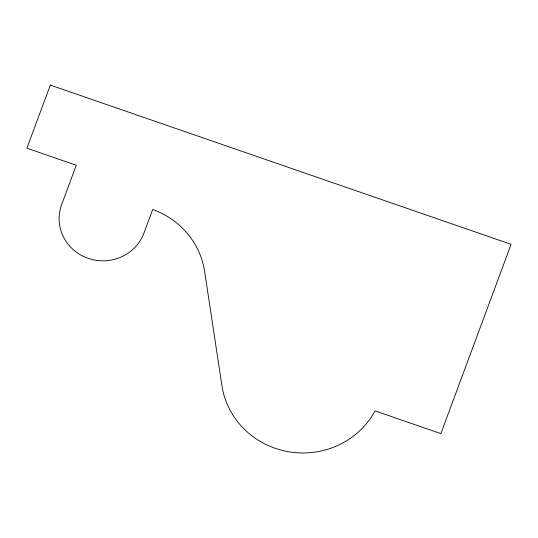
<?xml version="1.0" encoding="UTF-8"?>
<svg xmlns="http://www.w3.org/2000/svg" width="538" height="538" viewBox="0 0 538 538"><rect width="100%" height="100%" fill="white"/><g stroke="black" fill="none" stroke-linecap="round" stroke-linejoin="round"><path stroke-width="0.81" d="M50.316 85.091L26.9 148.192L76.268 165.253L61.635 204.689A43.672 41.917 3 0 0 88.145 258.341A43.672 41.917 3 0 0 143.922 233.122L152.698 209.457A81.009 77.754 3 0 1 204.615 271.367L221.912 385.638A81.527 78.252 3 0 0 289.121 451.839A81.527 78.252 3 0 0 375.033 410.877L440.857 433.621L511.1 244.326L50.316 85.091"/></g></svg>
